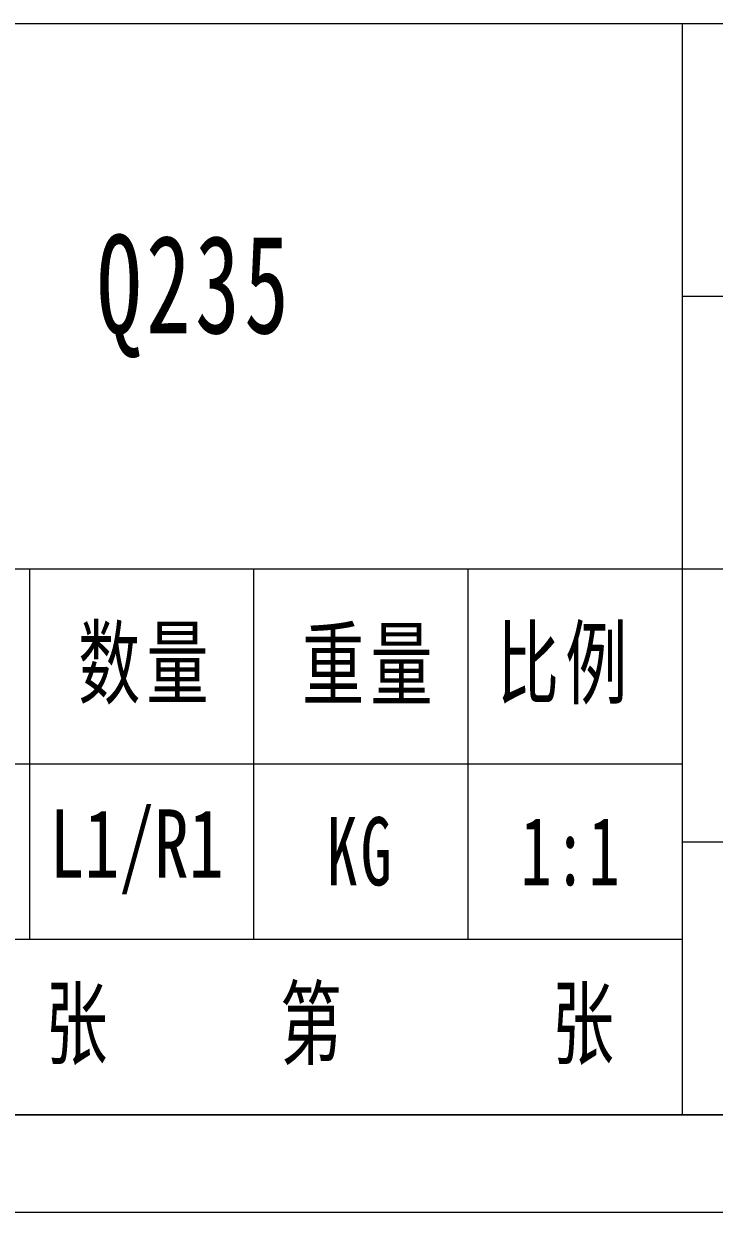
# Model space of a CAD drawing. Header units: millimetres. Extents: x -15766 to 80009, y -9701 to 15159.
# Drawn here: x -10271.5 to -10236.1, y 8886 to 8947 of the extents above; entities that cross this region are included whole.
import ezdxf

# ---------------------------------------------------------------- set-up
doc = ezdxf.new("R2010")
doc.units = ezdxf.units.MM
for name, color, linetype, lineweight in [('CDRAFT0', 7, 'Continuous', 18), ('title_frame', 7, 'Continuous', 18), ('尺寸线层', 3, 'Continuous', 18), ('粗实线层_1', 7, 'Continuous', 15), ('细实线层', 7, 'Continuous', 18)]:
    doc.layers.add(name, color=color, linetype=linetype, lineweight=lineweight)
doc.styles.add('标准', font='', dxfattribs={"width": 0.667})
doc.styles.get('标准').set_extended_font_data('宋体')

# ---------------------------------------------------------------- blocks, each defined once
blk = doc.blocks.new('*X1997')
at = {"layer": 'CDRAFT0'}
blk.add_line((0, 0), (420, 0), dxfattribs=at)
at = {"layer": '粗实线层_1'}
blk.add_line((25, 5), (415, 5), dxfattribs=at)

msp = doc.modelspace()

# ---------------------------------------------------------------- linework, layer by layer
at = {"layer": '粗实线层_1'}
for p, q in [((-10187.703, 8946.97315), (-10367.703, 8946.97315)), ((-10237.703, 8946.97315), (-10237.703, 8890.97315)), ((-10187.703, 8932.97315), (-10237.703, 8932.97315)), ((-10237.703, 8918.97315), (-10367.703, 8918.97315)), ((-10271.203, 8918.97315), (-10271.203, 8899.97315)), ((-10259.703, 8918.97315), (-10259.703, 8899.97315)), ((-10248.703, 8918.97315), (-10248.703, 8899.97315)), ((-10187.703, 8918.97315), (-10237.703, 8918.97315)), ((-10187.703, 8904.97315), (-10237.703, 8904.97315)), ((-10237.703, 8899.97315), (-10287.703, 8899.97315)), ((-10187.703, 8890.97315), (-10367.703, 8890.97315))]:
    msp.add_line(p, q, dxfattribs=at)
at = {"layer": '细实线层'}
msp.add_line((-10237.703, 8908.97315), (-10287.703, 8908.97315), dxfattribs=at)

# ---------------------------------------------------------------- block references
at = {"layer": 'title_frame'}
msp.add_blockref('*X1997', (-10602.703, 8885.97315), dxfattribs=at)

# ---------------------------------------------------------------- texts
at = {"layer": '尺寸线层', "attachment_point": 5, "line_spacing_factor": 1.15057, "style": '标准'}
for s, insert, char_height, width in [('{\\T1.1;Q235}', (-10262.703, 8932.97315), 5.0503058, 29.4580043), ('\\T1.1;数量', (-10265.203, 8913.97315), 3.5, 22), ('\\T1.1;比例', (-10243.703, 8913.97315), 3.5, 22), ('\\T1.1;重量', (-10253.703, 8913.97315), 3.5, 22), ('{\\fFangSong|b0|i0|c134|p49;\\W0.75;\\C3;L1/R1}', (-10265.703, 8904.47315), 3.5, 11), ('{\\T1.1;KG}', (-10254.203, 8904.47315), 3.5, 11), ('\\T1.1;1:1', (-10243.36819, 8904.47315), 3.5, 10.6696195), ('\\T1.1;张', (-10268.63167, 8895.47315), 3.5, 8), ('\\T1.1;第', (-10256.59276, 8895.47315), 3.5, 8), ('\\T1.1;张', (-10242.63167, 8895.47315), 3.5, 8)]:
    msp.add_mtext(s, dxfattribs=dict(at, insert=insert, char_height=char_height, width=width))

doc.saveas('drawing.dxf')
